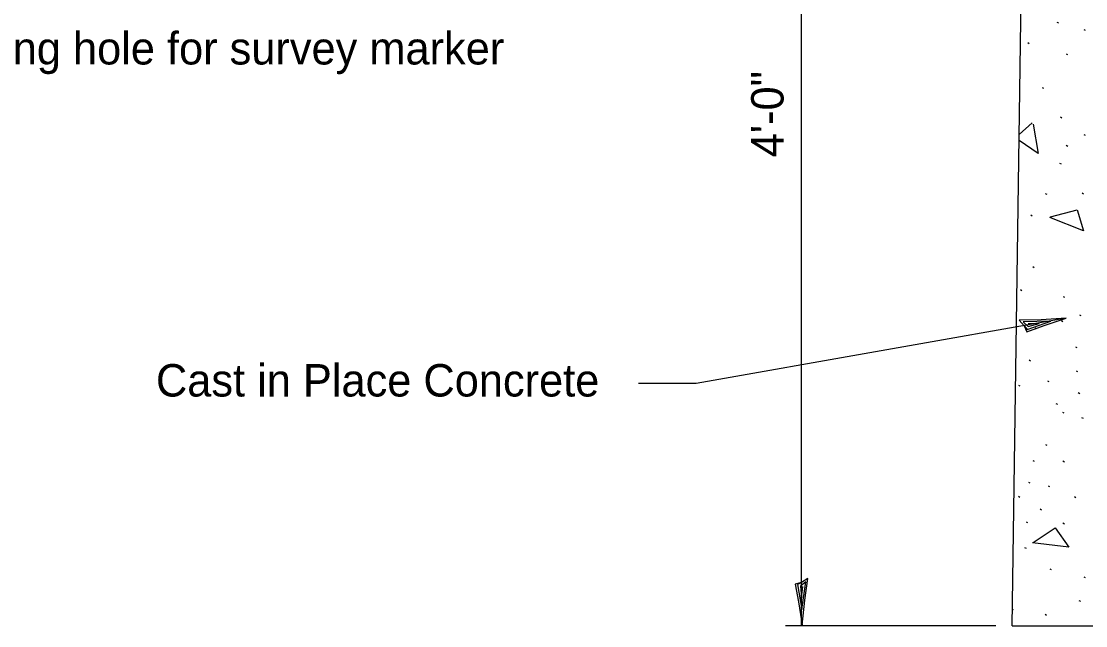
# Model space of a CAD drawing. Extents: x 0 to 2.83, y 0 to 1.83.
# Drawn here: x 0.5964 to 0.9794, y 1.0316 to 1.2491 of the extents above; entities that cross this region are included whole.
import ezdxf

# ---------------------------------------------------------------- set-up
doc = ezdxf.new("R2010")
doc.units = 0
for name, color, linetype in [('RD_Pr_Roadway_Dimensions', 7, 'Continuous'), ('RD_Pr_Roadway_Notes', 7, 'Continuous'), ('SH_General_Details', 7, 'Continuous')]:
    doc.layers.add(name, color=color, linetype=linetype)

msp = doc.modelspace()

# ---------------------------------------------------------------- linework, layer by layer
at = {"layer": 'RD_Pr_Roadway_Dimensions'}
for p, q in [((0.87716, 1.03156), (0.87716, 1.37528)), ((0.94707, 1.03156), (0.87132, 1.03156))]:
    msp.add_line(p, q, dxfattribs=at)
at = {"layer": 'RD_Pr_Roadway_Notes'}
for p, q in [((0.97234, 1.14228), (0.83918, 1.11877)), ((0.83918, 1.11877), (0.81846, 1.11877))]:
    msp.add_line(p, q, dxfattribs=at)
msp.add_lwpolyline([(0.9573, 1.13946), (0.95826, 1.13733), (0.96439, 1.13957), (0.97234, 1.14228), (0.9634, 1.14171), (0.95549, 1.14151), (0.9573, 1.13946), (0.95827, 1.13812), (0.96685, 1.14118), (0.95684, 1.14092), (0.95866, 1.1393), (0.96267, 1.14039), (0.95864, 1.14019)], dxfattribs=at)
at = {"layer": 'SH_General_Details'}
for p, q in [((0.9529, 1.03156), (0.95767, 1.36365)), ((0.96905, 1.24883), (0.96955, 1.24853)), ((0.97867, 1.24617), (0.97917, 1.24588)), ((0.95855, 1.24143), (0.95906, 1.24114)), ((0.9723, 1.2374), (0.9728, 1.23711)), ((0.96372, 1.2253), (0.96422, 1.22501)), ((0.97032, 1.21468), (0.97083, 1.21439)), ((0.97871, 1.20838), (0.97922, 1.20809)), ((0.97241, 1.20449), (0.97292, 1.2042)), ((0.97, 1.19807), (0.9705, 1.19778)), ((0.96485, 1.18714), (0.96535, 1.18685)), ((0.97812, 1.18731), (0.97862, 1.18701)), ((0.95967, 1.17942), (0.96018, 1.17913)), ((0.96037, 1.16081), (0.96087, 1.16051)), ((0.95588, 1.15254), (0.95638, 1.15225)), ((0.97124, 1.15004), (0.97174, 1.14975)), ((0.97713, 1.14345), (0.97763, 1.14316)), ((0.96112, 1.1388), (0.96163, 1.13851)), ((0.97071, 1.14136), (0.97121, 1.14107)), ((0.97571, 1.13197), (0.97622, 1.13168)), ((0.95908, 1.12724), (0.95958, 1.12695)), ((0.97592, 1.1233), (0.97643, 1.12301)), ((0.96559, 1.11971), (0.96609, 1.11941)), ((0.95516, 1.11819), (0.95567, 1.1179)), ((0.97671, 1.11545), (0.97722, 1.11516)), ((0.9687, 1.11154), (0.96921, 1.11125)), ((0.97106, 1.10844), (0.97156, 1.10815)), ((0.97792, 1.10651), (0.97843, 1.10622)), ((0.96492, 1.09681), (0.96543, 1.09652)), ((0.96035, 1.09106), (0.96086, 1.09077)), ((0.97121, 1.09087), (0.97171, 1.09058)), ((0.95883, 1.08325), (0.95934, 1.08296)), ((0.96589, 1.08192), (0.9664, 1.08163)), ((0.95516, 1.07813), (0.95567, 1.07784)), ((0.97537, 1.07803), (0.97587, 1.07774)), ((0.96298, 1.07362), (0.96349, 1.07332)), ((0.95799, 1.06897), (0.95849, 1.06868)), ((0.97121, 1.06857), (0.97172, 1.06828)), ((0.95742, 1.05973), (0.95792, 1.05944)), ((0.96646, 1.05206), (0.96697, 1.05177)), ((0.9787, 1.04918), (0.97921, 1.04889)), ((0.97695, 1.04064), (0.97746, 1.04035)), ((0.95299, 1.03757), (0.9533, 1.03739)), ((0.96481, 1.03566), (0.96531, 1.03537)), ((0.87716, 1.03156), (0.87716, 1.03156)), ((0.9529, 1.03156), (1.10695, 1.03155))]:
    msp.add_line(p, q, dxfattribs=at)
for points in [[(0.96052, 1.21213), (0.96231, 1.2015), (0.95541, 1.2062)], [(0.95544, 1.20833), (0.9601, 1.21256)], [(0.9667, 1.17873), (0.97628, 1.1813), (0.97864, 1.1737), (0.96644, 1.17854)], [(0.96043, 1.06148), (0.9684, 1.06682), (0.97328, 1.05979), (0.96025, 1.06137)], [(0.87713, 1.0471), (0.87487, 1.04651), (0.87605, 1.04009), (0.87737, 1.0318), (0.87832, 1.04071), (0.87945, 1.04853), (0.87713, 1.0471), (0.87565, 1.04637), (0.87721, 1.03739), (0.87865, 1.0473), (0.87675, 1.04578), (0.87714, 1.04165), (0.87763, 1.04565)]]:
    msp.add_lwpolyline(points, dxfattribs=at)

# ---------------------------------------------------------------- texts
at = {"layer": 'RD_Pr_Roadway_Dimensions'}
msp.add_text('4\'-0"', height=0.011667, rotation=90, dxfattribs=at).set_placement((0.87066, 1.20015))
at = {"layer": 'RD_Pr_Roadway_Notes'}
for s, p in [('augering hole for survey marker', (0.5499, 1.23356)), ('Cast in Place Concrete', (0.64481, 1.11405))]:
    msp.add_text(s, height=0.0116667, dxfattribs=at).set_placement(p)

doc.saveas('drawing.dxf')
